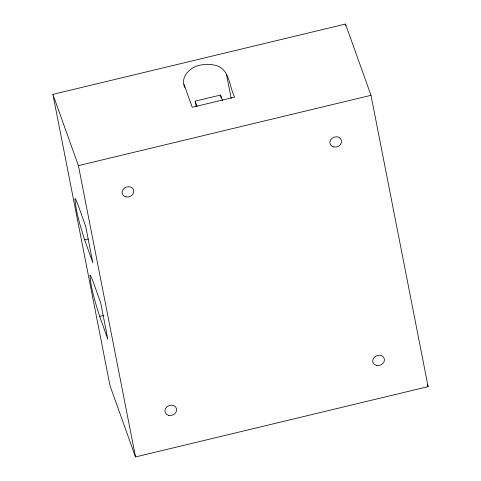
<?xml version="1.0" encoding="UTF-8"?>
<svg xmlns="http://www.w3.org/2000/svg" width="481" height="481" viewBox="0 0 481 481"><rect width="100%" height="100%" fill="white"/><g stroke="black" fill="none" stroke-linecap="round" stroke-linejoin="round"><path stroke-width="0.72" d="M52.892 94.366L345.484 24.05L371.001 95.322L428.108 386.634L135.516 456.95L109.999 385.678L52.892 94.366L78.409 165.638L135.516 456.95M196.128 106.265L195.13 101.166L220.575 95.052L222.553 100.589M78.409 165.638L371.001 95.322M84.65 239.875L92.815 262.68L85.678 226.268L77.513 203.457L75.439 198.773L74.946 198.713C75.998 212.77 80.507 226.449 84.65 239.875L88.245 239.009M99.657 316.42L107.822 339.225L100.685 302.814L92.514 280.008L90.446 275.318L89.953 275.258C91.005 289.321 95.509 302.994 99.657 316.42L103.968 315.386M184.073 84.488L192.238 107.293L234.644 97.114C229.178 86.784 229.936 69.913 216.66 65.717C211.315 64.027 205.627 63.973 200.174 65.151C190.121 66.985 180.098 76.653 184.644 87.398M427.35 384.517L428.108 386.634M195.13 101.166L197.114 106.704M345.484 24.05L345.773 25.523M220.575 95.052L221.146 97.968M226.479 74.296L231.181 98.328M333.676 146.945A5.988 5.069 -19.7 0 0 341.546 140.53A5.988 5.069 -19.7 0 0 331.98 138.306A5.988 5.069 -19.7 0 0 333.676 146.945M125.896 196.879A5.988 5.069 -19.7 0 0 133.76 190.464A5.988 5.069 -19.7 0 0 124.2 188.239A5.988 5.069 -19.7 0 0 125.896 196.879M168.729 415.362A5.988 5.069 -19.7 0 0 176.593 408.946A5.988 5.069 -19.7 0 0 167.033 406.722A5.988 5.069 -19.7 0 0 168.729 415.362M376.509 365.428A5.988 5.069 -19.7 0 0 384.373 359.012A5.988 5.069 -19.7 0 0 374.813 356.788A5.988 5.069 -19.7 0 0 376.509 365.428"/></g></svg>
